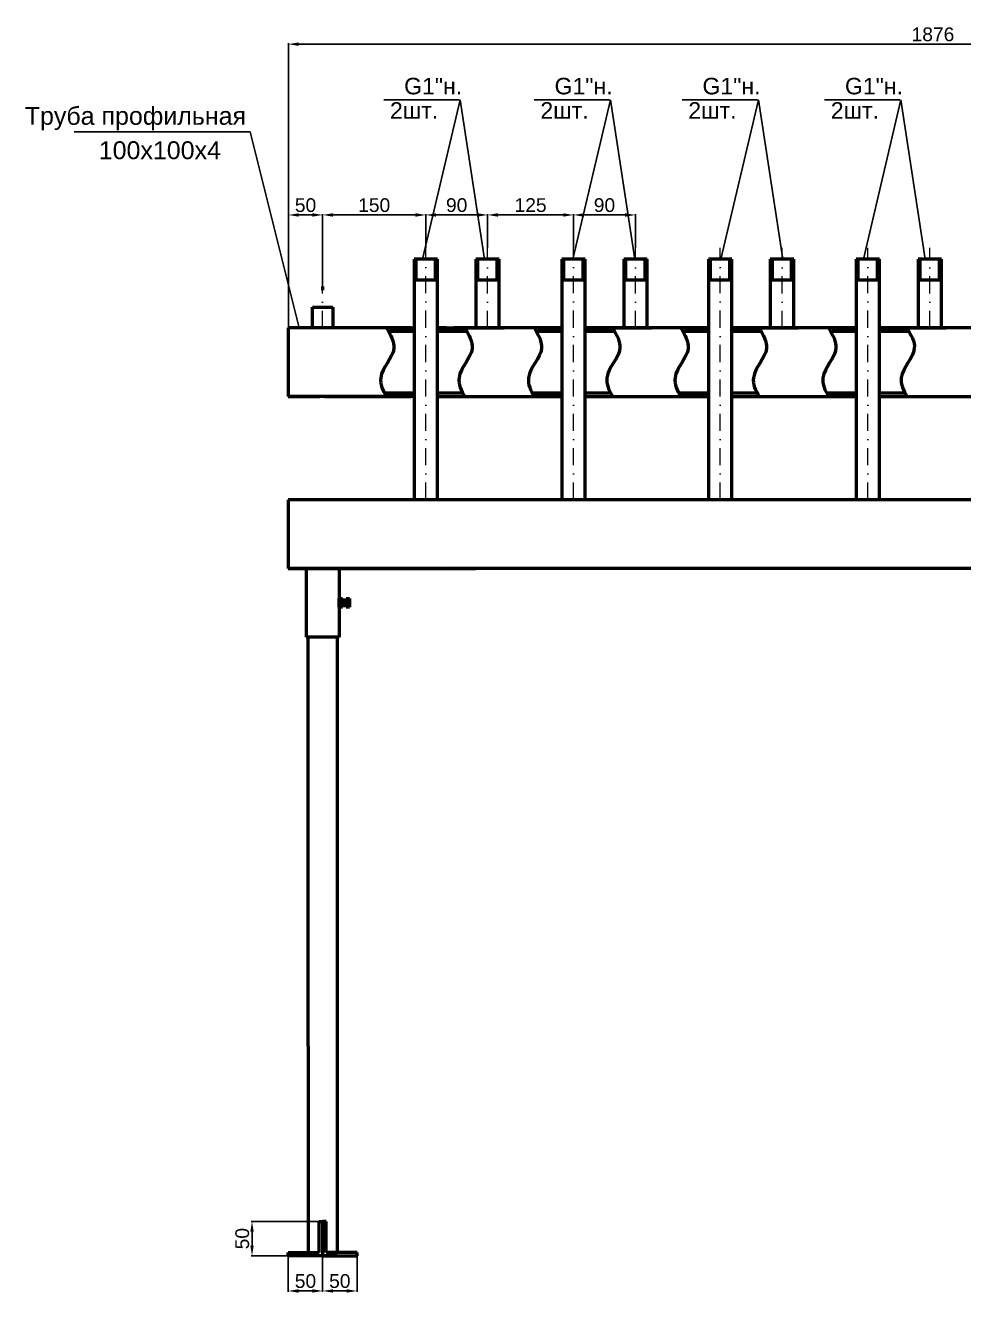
# Model space of a CAD drawing. Header units: millimetres. Extents: x -9232 to 2878, y -11520 to -3112.
# Drawn here: x -4855 to -3490, y -8367 to -6524 of the extents above; entities that cross this region are included whole.
import ezdxf

# ---------------------------------------------------------------- set-up
doc = ezdxf.new("R2010")
doc.units = ezdxf.units.MM
doc.header["$LTSCALE"] = 99.9
doc.linetypes.add('DASHDOT2', pattern=[0.5, 0.25, -0.125, 0, -0.125])
for name, color, linetype, lineweight in [('осевой', 10, 'DASHDOT2', 15), ('основной', 7, 'Continuous', 50), ('размерный', 160, 'Continuous', 25)]:
    doc.layers.add(name, color=color, linetype=linetype, lineweight=lineweight)
doc.styles.get("Standard").update_dxf_attribs({"font": 'arial.ttf', "height": 20})
doc.dimstyles.new('Копия ISO-25', dxfattribs={"dimtxt": 20, "dimasz": 15, "dimexe": 1.249, "dimexo": 0, "dimgap": 4, "dimtad": 1, "dimdec": 0, "dimtxsty": 'Standard', "dimcen": 0, "dimclrd": 256, "dimclre": 256, "dimclrt": 256, "dimadec": 0, "dimazin": 0, "dimtfac": 1, "dimtdec": 0, "dimtmove": 0, "dimatfit": 3, "dimfxl": 1, "dimlwd": -1, "dimlwe": -1, "dimarcsym": 0})

# ---------------------------------------------------------------- blocks, each defined once
blk = doc.blocks.new('*D35')
at = {"layer": 'Defpoints', "color": 0, "transparency": 16777216}
for p in [(-4422.6, -8313.9), (-4372.6, -8313.9), (-4422.6, -8365)]:
    blk.add_point(p, dxfattribs=at)
at = {"layer": 'размерный', "transparency": 16777216}
for p, q in [((-4422.6, -8313.9), (-4422.6, -8366.2)), ((-4372.6, -8313.9), (-4372.6, -8366.2)), ((-4387.6, -8365), (-4407.6, -8365))]:
    blk.add_line(p, q, dxfattribs=at)
for points in [[(-4407.6, -8362.5), (-4407.6, -8367.5), (-4422.6, -8365)], [(-4387.6, -8362.5), (-4387.6, -8367.5), (-4372.6, -8365)]]:
    blk.add_solid(points, dxfattribs=at)
at = {"layer": 'размерный', "transparency": 16777216, "insert": (-4397.6, -8350.7), "char_height": 20, "attachment_point": 5}
blk.add_mtext('50', dxfattribs=at)
blk = doc.blocks.new('*D36')
at = {"layer": 'Defpoints', "color": 0, "transparency": 16777216}
for p in [(-4472.6, -8313.9), (-4422.6, -8313.9), (-4472.6, -8365)]:
    blk.add_point(p, dxfattribs=at)
at = {"layer": 'размерный', "transparency": 16777216}
for p, q in [((-4472.6, -8313.9), (-4472.6, -8366.2)), ((-4422.6, -8313.9), (-4422.6, -8366.2)), ((-4437.6, -8365), (-4457.6, -8365))]:
    blk.add_line(p, q, dxfattribs=at)
for points in [[(-4457.6, -8362.5), (-4457.6, -8367.5), (-4472.6, -8365)], [(-4437.6, -8362.5), (-4437.6, -8367.5), (-4422.6, -8365)]]:
    blk.add_solid(points, dxfattribs=at)
at = {"layer": 'размерный', "transparency": 16777216, "insert": (-4447.6, -8350.7), "char_height": 20, "attachment_point": 5}
blk.add_mtext('50', dxfattribs=at)
blk = doc.blocks.new('*D37')
at = {"layer": 'Defpoints', "color": 0, "transparency": 16777216}
for p in [(-4525.3, -8263.9), (-4427.6, -8263.9), (-4472.6, -8313.9)]:
    blk.add_point(p, dxfattribs=at)
at = {"layer": 'размерный', "transparency": 16777216}
for p, q in [((-4427.6, -8263.9), (-4526.6, -8263.9)), ((-4525.3, -8298.9), (-4525.3, -8278.9)), ((-4472.6, -8313.9), (-4526.6, -8313.9))]:
    blk.add_line(p, q, dxfattribs=at)
for points in [[(-4527.8, -8278.9), (-4522.8, -8278.9), (-4525.3, -8263.9)], [(-4527.8, -8298.9), (-4522.8, -8298.9), (-4525.3, -8313.9)]]:
    blk.add_solid(points, dxfattribs=at)
at = {"layer": 'размерный', "transparency": 16777216, "insert": (-4539.5, -8288.9), "char_height": 20, "attachment_point": 5, "rotation": 90}
blk.add_mtext('50', dxfattribs=at)
blk = doc.blocks.new('*D63')
at = {"layer": 'Defpoints', "color": 0, "transparency": 16777216}
for p in [(-2596.8, -6551.1), (-2596.8, -6948.9), (-4472.5, -6963.9)]:
    blk.add_point(p, dxfattribs=at)
at = {"layer": 'размерный', "transparency": 16777216}
for p, q in [((-4472.5, -6963.9), (-4472.5, -6549.8)), ((-4457.5, -6551.1), (-2611.8, -6551.1)), ((-2596.8, -6948.9), (-2596.8, -6549.8))]:
    blk.add_line(p, q, dxfattribs=at)
for points in [[(-4457.5, -6548.6), (-4457.5, -6553.6), (-4472.5, -6551.1)], [(-2611.8, -6548.6), (-2611.8, -6553.6), (-2596.8, -6551.1)]]:
    blk.add_solid(points, dxfattribs=at)
at = {"layer": 'размерный', "transparency": 16777216, "insert": (-3534.7, -6536.9), "char_height": 20, "attachment_point": 5}
blk.add_mtext('1876', dxfattribs=at)
blk = doc.blocks.new('*D74')
at = {"layer": 'Defpoints', "color": 0, "transparency": 16777216}
for p in [(-4057.6, -6799.6), (-4057.6, -6847.4), (-3967.6, -6847.4)]:
    blk.add_point(p, dxfattribs=at)
at = {"layer": 'размерный', "transparency": 16777216}
for p, q in [((-4057.6, -6847.4), (-4057.6, -6798.3)), ((-3982.6, -6799.6), (-4042.6, -6799.6)), ((-3967.6, -6847.4), (-3967.6, -6798.3))]:
    blk.add_line(p, q, dxfattribs=at)
for points in [[(-4042.6, -6797.1), (-4042.6, -6802.1), (-4057.6, -6799.6)], [(-3982.6, -6797.1), (-3982.6, -6802.1), (-3967.6, -6799.6)]]:
    blk.add_solid(points, dxfattribs=at)
at = {"layer": 'размерный', "transparency": 16777216, "insert": (-4012.6, -6785.4), "char_height": 20, "attachment_point": 5}
blk.add_mtext('90', dxfattribs=at)
blk = doc.blocks.new('*D75')
at = {"layer": 'Defpoints', "color": 0, "transparency": 16777216}
for p in [(-4182.6, -6799.6), (-4182.6, -6847.4), (-4057.6, -6847.4)]:
    blk.add_point(p, dxfattribs=at)
at = {"layer": 'размерный', "transparency": 16777216}
for p, q in [((-4182.6, -6847.4), (-4182.6, -6798.3)), ((-4072.6, -6799.6), (-4167.6, -6799.6)), ((-4057.6, -6847.4), (-4057.6, -6798.3))]:
    blk.add_line(p, q, dxfattribs=at)
for points in [[(-4167.6, -6797.1), (-4167.6, -6802.1), (-4182.6, -6799.6)], [(-4072.6, -6797.1), (-4072.6, -6802.1), (-4057.6, -6799.6)]]:
    blk.add_solid(points, dxfattribs=at)
at = {"layer": 'размерный', "transparency": 16777216, "insert": (-4120.1, -6785.4), "char_height": 20, "attachment_point": 5}
blk.add_mtext('125', dxfattribs=at)
blk = doc.blocks.new('*D76')
at = {"layer": 'Defpoints', "color": 0, "transparency": 16777216}
for p in [(-4272.6, -6799.6), (-4272.6, -6847.4), (-4182.6, -6847.4)]:
    blk.add_point(p, dxfattribs=at)
at = {"layer": 'размерный', "transparency": 16777216}
for p, q in [((-4272.6, -6847.4), (-4272.6, -6798.3)), ((-4197.6, -6799.6), (-4257.6, -6799.6)), ((-4182.6, -6847.4), (-4182.6, -6798.3))]:
    blk.add_line(p, q, dxfattribs=at)
for points in [[(-4257.6, -6797.1), (-4257.6, -6802.1), (-4272.6, -6799.6)], [(-4197.6, -6797.1), (-4197.6, -6802.1), (-4182.6, -6799.6)]]:
    blk.add_solid(points, dxfattribs=at)
at = {"layer": 'размерный', "transparency": 16777216, "insert": (-4227.6, -6785.4), "char_height": 20, "attachment_point": 5}
blk.add_mtext('90', dxfattribs=at)
blk = doc.blocks.new('*D77')
at = {"layer": 'Defpoints', "color": 0, "transparency": 16777216}
for p in [(-4422.6, -6799.6), (-4272.6, -6847.4), (-4422.6, -6908.9)]:
    blk.add_point(p, dxfattribs=at)
at = {"layer": 'размерный', "transparency": 16777216}
for p, q in [((-4422.6, -6908.9), (-4422.6, -6798.3)), ((-4287.6, -6799.6), (-4407.6, -6799.6)), ((-4272.6, -6847.4), (-4272.6, -6798.3))]:
    blk.add_line(p, q, dxfattribs=at)
for points in [[(-4407.6, -6797.1), (-4407.6, -6802.1), (-4422.6, -6799.6)], [(-4287.6, -6797.1), (-4287.6, -6802.1), (-4272.6, -6799.6)]]:
    blk.add_solid(points, dxfattribs=at)
at = {"layer": 'размерный', "transparency": 16777216, "insert": (-4347.6, -6785.4), "char_height": 20, "attachment_point": 5}
blk.add_mtext('150', dxfattribs=at)
blk = doc.blocks.new('*D78')
at = {"layer": 'Defpoints', "color": 0, "transparency": 16777216}
for p in [(-4472.4, -6799.6), (-4422.6, -6908.9), (-4472.4, -6963.9)]:
    blk.add_point(p, dxfattribs=at)
at = {"layer": 'размерный', "transparency": 16777216}
for p, q in [((-4472.4, -6963.9), (-4472.4, -6798.3)), ((-4437.6, -6799.6), (-4457.4, -6799.6)), ((-4422.6, -6908.9), (-4422.6, -6798.3))]:
    blk.add_line(p, q, dxfattribs=at)
for points in [[(-4457.4, -6797.1), (-4457.4, -6802.1), (-4472.4, -6799.6)], [(-4437.6, -6797.1), (-4437.6, -6802.1), (-4422.6, -6799.6)]]:
    blk.add_solid(points, dxfattribs=at)
at = {"layer": 'размерный', "transparency": 16777216, "insert": (-4447.5, -6785.4), "char_height": 20, "attachment_point": 5}
blk.add_mtext('50', dxfattribs=at)

msp = doc.modelspace()

# ---------------------------------------------------------------- linework, layer by layer
at = {"layer": 'осевой'}
for p, q in [((-4272.585, -7213.887), (-4272.585, -6847.415)), ((-4182.585, -6963.887), (-4182.585, -6847.415)), ((-4057.585, -7213.887), (-4057.585, -6847.415)), ((-3967.585, -6963.887), (-3967.585, -6847.415)), ((-3844.317, -7213.887), (-3844.317, -6847.415)), ((-3754.317, -6963.887), (-3754.317, -6847.415)), ((-3629.317, -7213.887), (-3629.317, -6847.415)), ((-3539.317, -6963.887), (-3539.317, -6847.415)), ((-4422.585, -6963.887), (-4422.585, -6899.76)), ((-4422.585, -6963.887), (-4422.585, -6901.436)), ((-4255.585, -7063.887), (-4255.585, -7063.887)), ((-4040.585, -7063.887), (-4040.585, -7063.887)), ((-3827.317, -7063.887), (-3827.317, -7063.887)), ((-3612.317, -7063.887), (-3612.317, -7063.887)), ((-4398.585, -7363.887), (-4383.585, -7363.887))]:
    msp.add_line(p, q, dxfattribs=at)
at = {"layer": 'основной'}
for p, q in [((-4255.585, -6863.887), (-4289.585, -6863.887)), ((-4289.585, -6863.887), (-4289.585, -7213.887)), ((-4289.585, -6863.887), (-4289.585, -6893.887)), ((-4286.585, -6893.887), (-4286.585, -6863.887)), ((-4258.585, -6893.887), (-4258.585, -6863.887)), ((-4255.585, -7213.887), (-4255.585, -6863.887)), ((-4165.585, -6863.887), (-4199.585, -6863.887)), ((-4199.585, -6863.887), (-4199.585, -6963.887)), ((-4199.585, -6863.887), (-4199.585, -6893.887)), ((-4196.585, -6893.887), (-4196.585, -6863.887)), ((-4168.585, -6893.887), (-4168.585, -6863.887)), ((-4165.585, -6963.887), (-4165.585, -6863.887)), ((-4040.585, -6863.887), (-4074.585, -6863.887)), ((-4074.585, -6863.887), (-4074.585, -7213.887)), ((-4074.585, -6863.887), (-4074.585, -6893.887)), ((-4071.585, -6893.887), (-4071.585, -6863.887)), ((-4043.585, -6893.887), (-4043.585, -6863.887)), ((-4040.585, -7213.887), (-4040.585, -6863.887)), ((-3950.585, -6863.887), (-3984.585, -6863.887)), ((-3984.585, -6863.887), (-3984.585, -6963.887)), ((-3984.585, -6863.887), (-3984.585, -6893.887)), ((-3981.585, -6893.887), (-3981.585, -6863.887)), ((-3953.585, -6893.887), (-3953.585, -6863.887)), ((-3950.585, -6963.887), (-3950.585, -6863.887)), ((-3827.317, -6863.887), (-3861.317, -6863.887)), ((-3861.317, -6863.887), (-3861.317, -7213.887)), ((-3861.317, -6863.887), (-3861.317, -6893.887)), ((-3858.317, -6893.887), (-3858.317, -6863.887)), ((-3830.317, -6893.887), (-3830.317, -6863.887)), ((-3827.317, -7213.887), (-3827.317, -6863.887)), ((-3737.317, -6863.887), (-3771.317, -6863.887)), ((-3771.317, -6863.887), (-3771.317, -6963.887)), ((-3771.317, -6863.887), (-3771.317, -6893.887)), ((-3768.317, -6893.887), (-3768.317, -6863.887)), ((-3740.317, -6893.887), (-3740.317, -6863.887)), ((-3737.317, -6963.887), (-3737.317, -6863.887)), ((-3612.317, -6863.887), (-3646.317, -6863.887)), ((-3646.317, -6863.887), (-3646.317, -7213.887)), ((-3646.317, -6863.887), (-3646.317, -6893.887)), ((-3643.317, -6893.887), (-3643.317, -6863.887)), ((-3615.317, -6893.887), (-3615.317, -6863.887)), ((-3612.317, -7213.887), (-3612.317, -6863.887)), ((-3522.317, -6863.887), (-3556.317, -6863.887)), ((-3556.317, -6863.887), (-3556.317, -6963.887)), ((-3556.317, -6863.887), (-3556.317, -6893.887)), ((-3553.317, -6893.887), (-3553.317, -6863.887)), ((-3525.317, -6893.887), (-3525.317, -6863.887)), ((-3522.317, -6963.887), (-3522.317, -6863.887)), ((-4289.585, -6893.887), (-4255.585, -6893.887)), ((-4289.585, -6893.887), (-4286.585, -6893.887)), ((-4255.585, -6893.887), (-4258.585, -6893.887)), ((-4199.585, -6893.887), (-4165.585, -6893.887)), ((-4199.585, -6893.887), (-4196.585, -6893.887)), ((-4165.585, -6893.887), (-4168.585, -6893.887)), ((-4074.585, -6893.887), (-4040.585, -6893.887)), ((-4074.585, -6893.887), (-4071.585, -6893.887)), ((-4040.585, -6893.887), (-4043.585, -6893.887)), ((-3984.585, -6893.887), (-3950.585, -6893.887)), ((-3984.585, -6893.887), (-3981.585, -6893.887)), ((-3950.585, -6893.887), (-3953.585, -6893.887)), ((-3861.317, -6893.887), (-3827.317, -6893.887)), ((-3861.317, -6893.887), (-3858.317, -6893.887)), ((-3827.317, -6893.887), (-3830.317, -6893.887)), ((-3771.317, -6893.887), (-3737.317, -6893.887)), ((-3771.317, -6893.887), (-3768.317, -6893.887)), ((-3737.317, -6893.887), (-3740.317, -6893.887)), ((-3646.317, -6893.887), (-3612.317, -6893.887)), ((-3646.317, -6893.887), (-3643.317, -6893.887)), ((-3612.317, -6893.887), (-3615.317, -6893.887)), ((-3556.317, -6893.887), (-3522.317, -6893.887)), ((-3556.317, -6893.887), (-3553.317, -6893.887)), ((-3522.317, -6893.887), (-3525.317, -6893.887)), ((-4422.585, -6903.887), (-4422.585, -6908.887)), ((-4437.585, -6963.887), (-4437.585, -6933.887)), ((-4437.585, -6933.887), (-4407.585, -6933.887)), ((-4407.585, -6933.887), (-4407.585, -6963.887)), ((-4426.585, -6963.887), (-4472.585, -6963.887)), ((-4472.585, -6963.887), (-4472.585, -7063.887)), ((-4293.585, -6963.887), (-4472.585, -6963.887)), ((-4426.585, -6963.887), (-4472.585, -6963.887)), ((-4472.585, -6963.887), (-4472.585, -7013.887)), ((-4308.585, -6963.887), (-4472.585, -6963.887)), ((-4422.585, -6963.887), (-4437.585, -6963.887)), ((-4422.585, -6963.887), (-4437.585, -6963.887)), ((-4293.585, -6963.887), (-4419.585, -6963.887)), ((-4326.79, -6968.887), (-4289.585, -6968.887)), ((-4324.585, -6963.887), (-4289.585, -6963.887)), ((-4242.585, -6963.887), (-4255.585, -6963.887)), ((-4255.585, -6963.887), (-4207.585, -6963.887)), ((-4255.585, -6968.887), (-4212.79, -6968.887)), ((-4074.585, -6963.887), (-4231.585, -6963.887)), ((-4206.585, -6963.887), (-4158.585, -6963.887)), ((-4111.79, -6968.887), (-4074.585, -6968.887)), ((-4109.585, -6963.887), (-4074.585, -6963.887)), ((-4027.585, -6963.887), (-4040.585, -6963.887)), ((-4040.585, -6963.887), (-3992.585, -6963.887)), ((-3861.317, -6963.887), (-4040.585, -6963.887)), ((-4040.585, -6968.887), (-3997.79, -6968.887)), ((-3991.585, -6963.887), (-3943.585, -6963.887)), ((-3898.521, -6968.887), (-3861.317, -6968.887)), ((-3896.317, -6963.887), (-3861.317, -6963.887)), ((-3814.317, -6963.887), (-3827.317, -6963.887)), ((-3827.317, -6963.887), (-3779.317, -6963.887)), ((-3646.317, -6963.887), (-3827.317, -6963.887)), ((-3827.317, -6968.887), (-3784.521, -6968.887)), ((-3646.317, -6963.887), (-3803.317, -6963.887)), ((-3778.317, -6963.887), (-3730.317, -6963.887)), ((-3683.521, -6968.887), (-3646.317, -6968.887)), ((-3681.317, -6963.887), (-3646.317, -6963.887)), ((-3599.317, -6963.887), (-3612.317, -6963.887)), ((-3612.317, -6963.887), (-3564.317, -6963.887)), ((-3412.763, -6963.887), (-3612.317, -6963.887)), ((-3612.317, -6968.887), (-3569.521, -6968.887)), ((-3563.317, -6963.887), (-3515.317, -6963.887)), ((-4289.585, -7058.887), (-4332.723, -7058.887)), ((-4218.723, -7058.887), (-4255.585, -7058.887)), ((-4074.585, -7058.887), (-4117.723, -7058.887)), ((-4003.723, -7058.887), (-4040.585, -7058.887)), ((-3861.317, -7058.887), (-3904.454, -7058.887)), ((-3790.454, -7058.887), (-3827.317, -7058.887)), ((-3646.317, -7058.887), (-3689.454, -7058.887)), ((-3575.454, -7058.887), (-3612.317, -7058.887)), ((-4472.585, -7063.887), (-4426.585, -7063.887)), ((-4293.585, -7063.887), (-4472.585, -7063.887)), ((-4452.585, -7063.887), (-4426.585, -7063.887)), ((-4419.585, -7063.887), (-4293.585, -7063.887)), ((-4365.585, -7063.887), (-4293.585, -7063.887)), ((-4289.585, -7063.887), (-4329.585, -7063.887)), ((-4255.585, -7063.887), (-4242.585, -7063.887)), ((-4255.585, -7063.887), (-4215.585, -7063.887)), ((-4231.585, -7063.887), (-4074.585, -7063.887)), ((-4074.585, -7063.887), (-4114.585, -7063.887)), ((-4040.585, -7063.887), (-4027.585, -7063.887)), ((-4040.585, -7063.887), (-4000.585, -7063.887)), ((-4040.585, -7063.887), (-3861.317, -7063.887)), ((-3937.317, -7063.887), (-3865.317, -7063.887)), ((-3861.317, -7063.887), (-3901.317, -7063.887)), ((-3827.317, -7063.887), (-3814.317, -7063.887)), ((-3827.317, -7063.887), (-3787.317, -7063.887)), ((-3827.317, -7063.887), (-3646.317, -7063.887)), ((-3803.317, -7063.887), (-3646.317, -7063.887)), ((-3646.317, -7063.887), (-3686.317, -7063.887)), ((-3612.317, -7063.887), (-3599.317, -7063.887)), ((-3612.317, -7063.887), (-3572.317, -7063.887)), ((-3612.317, -7063.887), (-3412.763, -7063.887)), ((-4225.585, -7213.887), (-4472.585, -7213.887)), ((-4472.585, -7213.887), (-4472.585, -7313.887)), ((-4472.585, -7213.887), (-4472.585, -7263.887)), ((-4199.585, -7213.887), (-4391.585, -7213.887)), ((-2839.847, -7213.887), (-4376.585, -7213.887)), ((-4472.585, -7313.887), (-4259.585, -7313.887)), ((-4248.585, -7313.887), (-4472.585, -7313.887)), ((-4443.585, -7313.887), (-4446.585, -7313.887)), ((-4446.585, -7313.887), (-4446.585, -7413.887)), ((-4422.585, -7313.887), (-4392.585, -7313.887)), ((-4401.585, -7313.887), (-4398.585, -7313.887)), ((-4398.585, -7313.887), (-4398.585, -7413.887)), ((-4392.585, -7313.887), (-4389.585, -7313.887)), ((-4391.585, -7313.887), (-4203.585, -7313.887)), ((-4391.585, -7313.887), (-4199.585, -7313.887)), ((-4391.585, -7313.887), (-4199.585, -7313.887)), ((-4376.585, -7313.887), (-4199.585, -7313.887)), ((-4308.585, -7313.887), (-4203.585, -7313.887)), ((-2839.847, -7313.887), (-4247.585, -7313.887)), ((-4398.585, -7370.387), (-4398.585, -7357.387)), ((-4398.585, -7357.387), (-4393.585, -7357.387)), ((-4393.585, -7363.887), (-4398.585, -7363.887)), ((-4393.585, -7370.387), (-4398.585, -7370.387)), ((-4393.585, -7357.387), (-4393.585, -7365.569)), ((-4393.585, -7367.887), (-4393.585, -7359.887)), ((-4393.585, -7359.887), (-4389.585, -7359.887)), ((-4388.585, -7360.887), (-4393.585, -7360.887)), ((-4393.585, -7363.887), (-4393.585, -7370.387)), ((-4388.585, -7366.887), (-4393.585, -7366.887)), ((-4388.585, -7367.887), (-4393.585, -7367.887)), ((-4389.585, -7359.887), (-4388.585, -7359.887)), ((-4388.585, -7370.387), (-4388.585, -7357.387)), ((-4388.585, -7357.387), (-4383.585, -7357.387)), ((-4383.585, -7363.887), (-4388.585, -7363.887)), ((-4383.585, -7370.387), (-4388.585, -7370.387)), ((-4383.585, -7357.387), (-4383.585, -7365.569)), ((-4383.585, -7367.887), (-4383.585, -7359.887)), ((-4383.585, -7363.887), (-4383.585, -7370.387)), ((-4398.585, -7413.887), (-4446.585, -7413.887)), ((-4443.585, -8008.887), (-4443.585, -7413.887)), ((-4401.585, -7413.887), (-4401.585, -8008.887)), ((-4443.585, -8008.887), (-4443.585, -8308.887)), ((-4401.585, -8008.887), (-4401.585, -8308.887)), ((-4427.585, -8308.887), (-4427.585, -8263.887)), ((-4427.585, -8263.887), (-4422.585, -8263.887)), ((-4422.585, -8263.887), (-4422.585, -8313.887)), ((-4417.585, -8263.887), (-4422.585, -8263.887)), ((-4422.585, -8263.887), (-4422.585, -8313.887)), ((-4417.585, -8308.887), (-4417.585, -8263.887)), ((-4472.585, -8313.887), (-4472.585, -8308.887)), ((-4472.585, -8308.887), (-4427.585, -8308.887)), ((-4422.585, -8313.887), (-4472.585, -8313.887)), ((-4401.585, -8313.887), (-4443.585, -8313.887)), ((-4422.585, -8313.887), (-4372.585, -8313.887)), ((-4372.585, -8308.887), (-4417.585, -8308.887)), ((-4372.585, -8313.887), (-4372.585, -8308.887))]:
    msp.add_line(p, q, dxfattribs=at)
for points in [[(-4329.585, -6963.887), (-4323.883, -6973.984), (-4309.743, -6999.02), (-4345.97, -7029.356), (-4335.178, -7055.913), (-4329.585, -7063.887)], [(-4215.585, -6963.887), (-4209.883, -6973.984), (-4195.743, -6999.02), (-4231.97, -7029.356), (-4221.178, -7055.913), (-4215.585, -7063.887)], [(-4114.585, -6963.887), (-4108.883, -6973.984), (-4094.743, -6999.02), (-4130.97, -7029.356), (-4120.178, -7055.913), (-4114.585, -7063.887)], [(-4000.585, -6963.887), (-3994.883, -6973.984), (-3980.743, -6999.02), (-4016.97, -7029.356), (-4006.178, -7055.913), (-4000.585, -7063.887)], [(-3901.317, -6963.887), (-3895.614, -6973.984), (-3881.475, -6999.02), (-3917.701, -7029.356), (-3906.909, -7055.913), (-3901.317, -7063.887)], [(-3787.317, -6963.887), (-3781.614, -6973.984), (-3767.475, -6999.02), (-3803.701, -7029.356), (-3792.909, -7055.913), (-3787.317, -7063.887)], [(-3686.317, -6963.887), (-3680.614, -6973.984), (-3666.475, -6999.02), (-3702.701, -7029.356), (-3691.909, -7055.913), (-3686.317, -7063.887)], [(-3572.317, -6963.887), (-3566.614, -6973.984), (-3552.475, -6999.02), (-3588.701, -7029.356), (-3577.909, -7055.913), (-3572.317, -7063.887)]]:
    msp.add_open_spline(points, degree=3, knots=[0, 0, 0, 0, 31.62313015, 78.40838333, 107.14304539, 107.14304539, 107.14304539, 107.14304539], dxfattribs=at)
at = {"layer": 'размерный'}
for p, q in [((-4224.051, -6631.965), (-4333.731, -6631.965)), ((-4222.756, -6631.965), (-4277.275, -6863.887)), ((-4222.756, -6631.965), (-4187.275, -6863.887)), ((-4005.197, -6631.965), (-4114.877, -6631.965)), ((-4003.902, -6631.965), (-4058.421, -6863.887)), ((-4003.902, -6631.965), (-3968.421, -6863.887)), ((-3790.021, -6631.965), (-3899.701, -6631.965)), ((-3788.726, -6631.965), (-3843.245, -6863.887)), ((-3788.726, -6631.965), (-3753.245, -6863.887)), ((-3582.759, -6631.965), (-3692.439, -6631.965)), ((-3581.464, -6631.965), (-3635.983, -6863.887)), ((-3581.464, -6631.965), (-3545.983, -6863.887)), ((-4784.127, -6678.532), (-4528.002, -6678.532)), ((-4528.002, -6678.532), (-4456.788, -6963.887)), ((-3559.847, -7313.887), (-3759.847, -7313.887)), ((-3679.847, -7313.887), (-3676.847, -7313.887))]:
    msp.add_line(p, q, dxfattribs=at)

# ---------------------------------------------------------------- texts
at = {"layer": 'размерный', "attachment_point": 3}
for s, insert, char_height, width in [('G1"н.', (-4219.612, -6600.112), 24, 173.12394), ('G1"н.', (-4000.758, -6600.112), 24, 173.12394), ('G1"н.', (-3785.582, -6600.112), 24, 173.12394), ('G1"н.', (-3578.32, -6600.112), 24, 173.12394), ('2шт{\\fArial|b0|i0|c238|p34;.}', (-4254.434, -6635.522), 24, 173.12394), ('2шт{\\fArial|b0|i0|c238|p34;.}', (-4035.58, -6635.522), 24, 173.12394), ('2шт{\\fArial|b0|i0|c238|p34;.}', (-3820.404, -6635.522), 24, 173.12394), ('2шт{\\fArial|b0|i0|c238|p34;.}', (-3613.142, -6635.522), 24, 173.12394), ('Труба профильная', (-4534.01, -6642.401), 26, 522.73389), ('100х100х4', (-4570.57, -6692.428), 26, 342.00142)]:
    msp.add_mtext(s, dxfattribs=dict(at, insert=insert, char_height=char_height, width=width))

# ---------------------------------------------------------------- dimensions: what is measured, and where the dimension line sits
at = {"layer": 'размерный'}
dim = msp.add_linear_dim(base=(-2596.847, -6551.076), p1=(-4472.527, -6963.887), p2=(-2596.847, -6948.887), dimstyle='Копия ISO-25', dxfattribs=at)
dim.commit()
dim.dimension.update_dxf_attribs({"geometry": '*D63', "text_midpoint": (-3534.687, -6536.865)})
for base, p1, p2, picture, middle in [((-4472.417, -6799.586), (-4422.585, -6908.887), (-4472.417, -6963.887), '*D78', (-4447.501, -6785.374)), ((-4422.585, -6799.586), (-4272.585, -6847.415), (-4422.585, -6908.887), '*D77', (-4347.585, -6785.374)), ((-4272.585, -6799.586), (-4182.585, -6847.415), (-4272.585, -6847.415), '*D76', (-4227.585, -6785.374)), ((-4182.585, -6799.586), (-4057.585, -6847.415), (-4182.585, -6847.415), '*D75', (-4120.085, -6785.374)), ((-4057.585, -6799.586), (-3967.585, -6847.415), (-4057.585, -6847.415), '*D74', (-4012.585, -6785.374))]:
    dim = msp.add_linear_dim(base=base, p1=p1, p2=p2, dimstyle='Копия ISO-25', override={"dimtmove": 1}, dxfattribs=at)
    dim.commit()
    dim.dimension.update_dxf_attribs({"geometry": picture, "text_midpoint": middle})
for base, p1, p2, angle, picture, middle in [((-4525.307, -8263.887), (-4472.585, -8313.887), (-4427.585, -8263.887), 90, '*D37', (-4539.518, -8288.887)), ((-4422.585, -8364.959), (-4372.585, -8313.887), (-4422.585, -8313.887), 180, '*D35', (-4397.585, -8350.747))]:
    dim = msp.add_linear_dim(base=base, p1=p1, p2=p2, angle=angle, dimstyle='Копия ISO-25', dxfattribs=at)
    dim.commit()
    dim.dimension.update_dxf_attribs({"geometry": picture, "text_midpoint": middle})
dim = msp.add_linear_dim(base=(-4472.585, -8364.959), p1=(-4422.585, -8313.887), p2=(-4472.585, -8313.887), angle=180, dimstyle='Копия ISO-25', override={"dimtmove": 1}, dxfattribs=at)
dim.commit()
dim.dimension.update_dxf_attribs({"geometry": '*D36', "text_midpoint": (-4447.585, -8350.747)})

doc.saveas('drawing.dxf')
